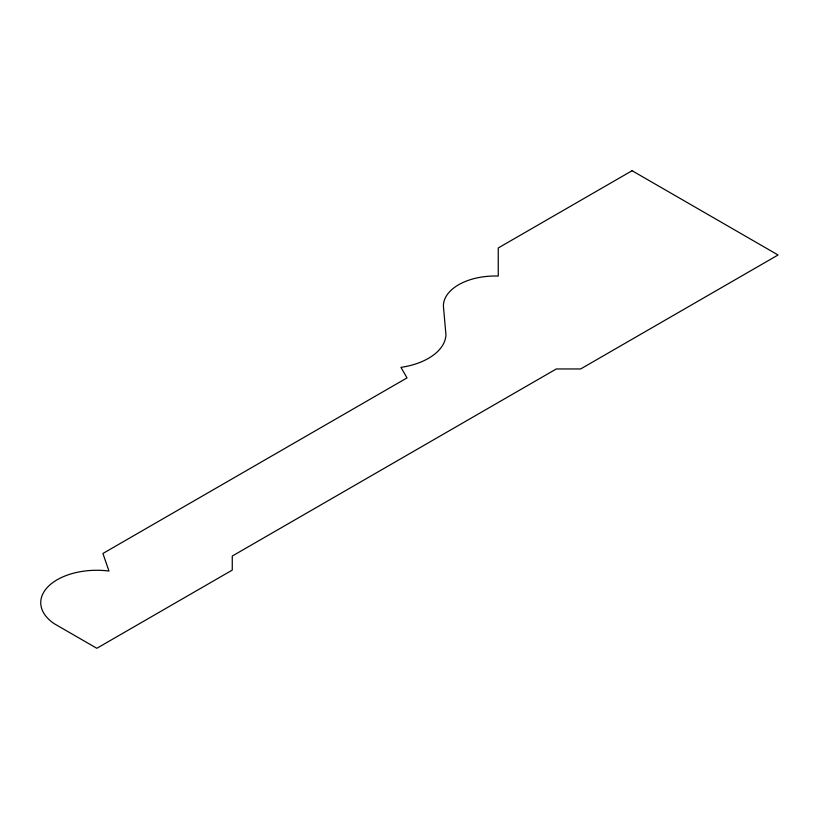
<?xml version="1.0" encoding="UTF-8"?>
<svg xmlns="http://www.w3.org/2000/svg" width="819" height="819" viewBox="0 0 819 819"><rect width="100%" height="100%" fill="white"/><g stroke="black" fill="none" stroke-linecap="round" stroke-linejoin="round"><path stroke-width="1.23" d="M632.073 170.71L498.259 247.962L498.259 276.054A51.843 29.934 0 0 0 443.407 306.009L445.945 334.848A59.664 34.449 0 0 1 400.941 367.362L407.023 377.897L102.907 553.48L108.988 571.038A56.081 32.371 0 0 0 48.741 585.984A56.081 32.371 0 0 0 54.249 623.709L96.826 648.29L232.268 570.096L232.268 556.05L556.316 368.959L580.64 368.959L778.05 254.985L632.073 170.71"/></g></svg>
